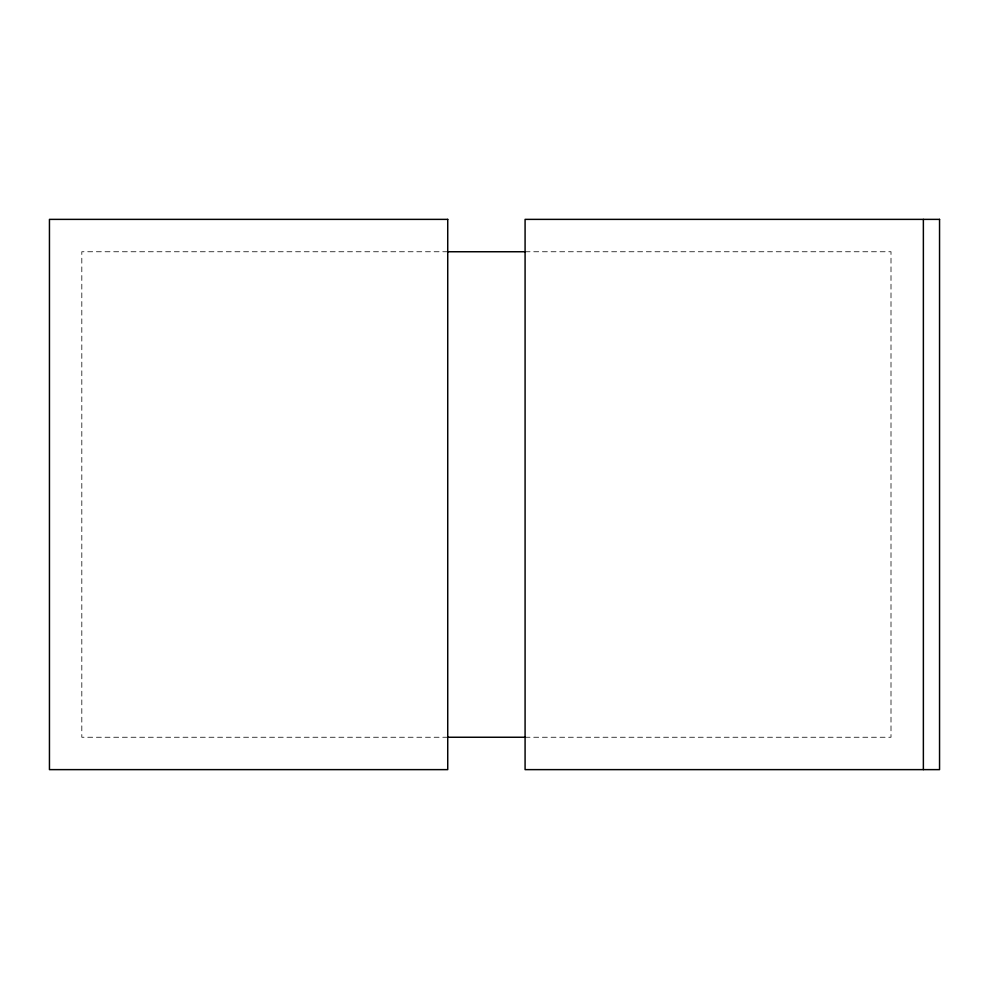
<?xml version="1.0" encoding="UTF-8"?>
<svg xmlns="http://www.w3.org/2000/svg" width="989" height="989" viewBox="0 0 989 989"><rect width="100%" height="100%" fill="white"/><g stroke="black" fill="none" stroke-linecap="round" stroke-linejoin="round"><path stroke-width="0.74" stroke-dasharray="4.95 3.71" d="M447.733 251.75L81.815 251.75L81.815 737.25L447.733 737.25M525.085 251.75L891.002 251.75L891.002 737.25L525.085 737.25"/><path stroke-width="1.48" d="M447.733 251.75L525.085 251.75M447.733 737.25L525.085 737.25M923.367 219.373L923.367 769.627M447.733 219.373L49.45 219.373L49.45 769.627L447.733 769.627L447.733 219.373M939.55 219.373L525.085 219.373L525.085 769.627L939.55 769.627L939.55 219.373"/></g></svg>
